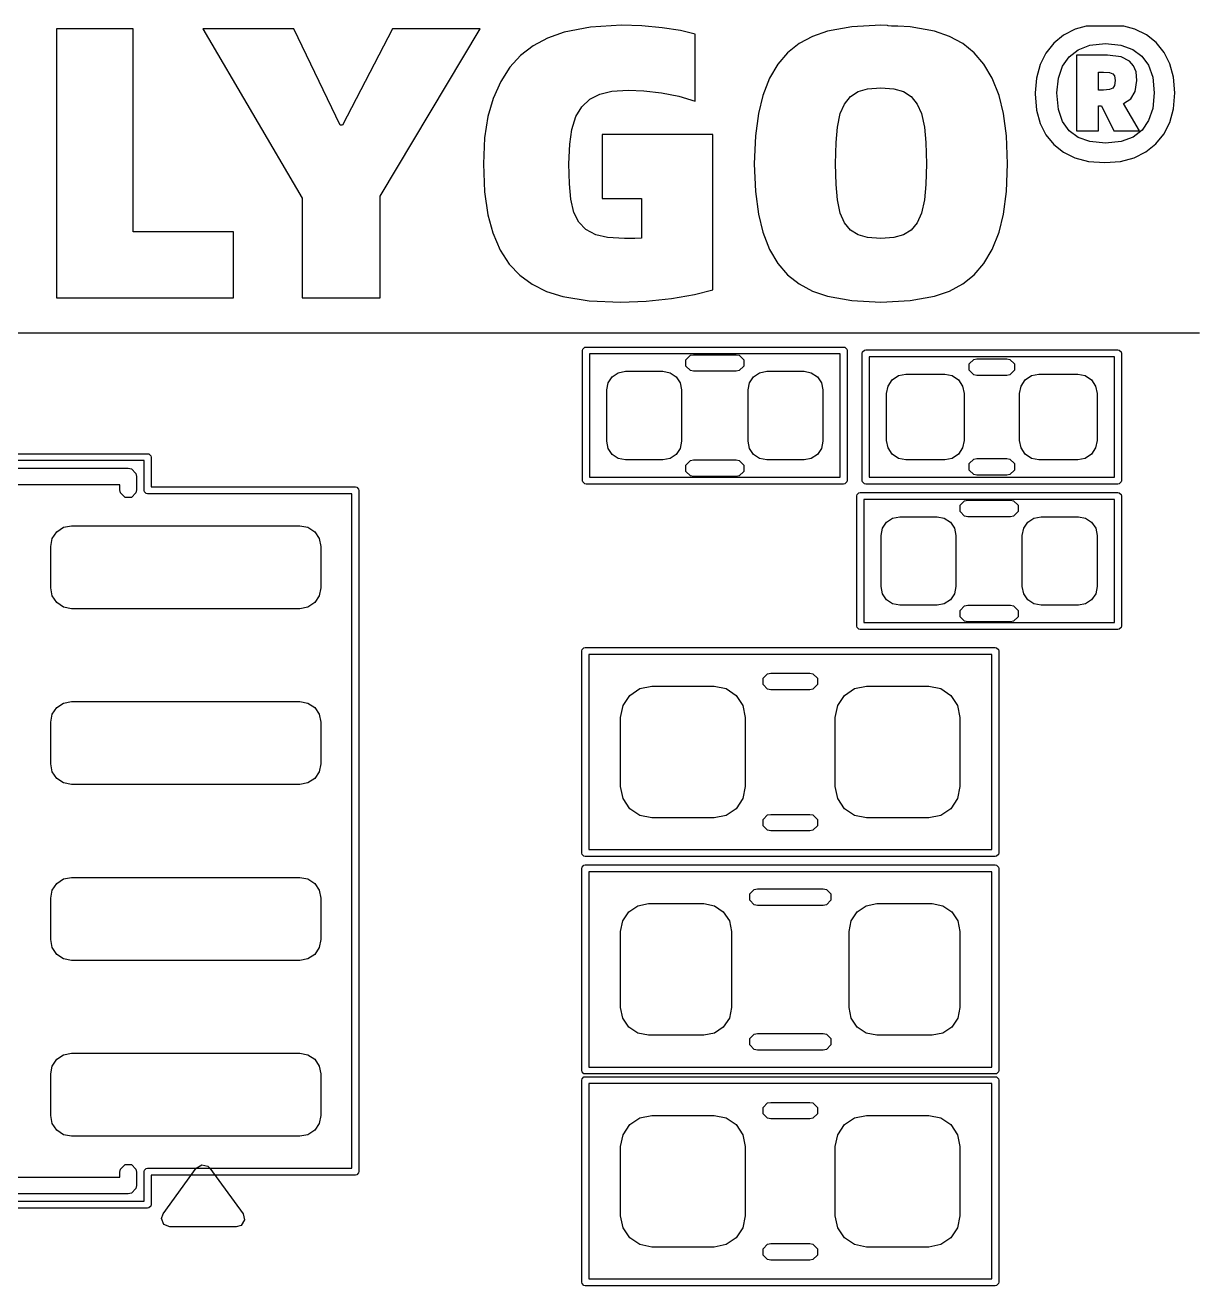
# Model space of a CAD drawing. Extents: x 99 to 187, y -188 to -32.
# Drawn here: x 144.41 to 152.86, y -141.38 to -132.28 of the extents above; entities that cross this region are included whole.
import ezdxf

# ---------------------------------------------------------------- set-up
doc = ezdxf.new("R2010")
doc.units = 0
doc.layers.add('BLACK', color=7, linetype='CONTINUOUS')

msp = doc.modelspace()

# ---------------------------------------------------------------- linework, layer by layer
at = {"layer": 'BLACK', "linetype": 'Continuous'}
for p, q in [((148.7168, -132.280425), (148.493495, -132.293653)), ((148.862491, -132.286043), (148.7168, -132.280425)), ((149.009647, -132.299965), (148.862491, -132.286043)), ((150.589532, -132.280425), (150.38038, -132.291865)), ((150.636833, -132.282999), (150.589532, -132.280425)), ((150.640602, -132.28456), (150.636833, -132.282999)), ((150.665378, -132.287), (150.640602, -132.28456)), ((150.710357, -132.287), (150.665378, -132.287)), ((150.800989, -132.291932), (150.710357, -132.287)), ((152.072068, -132.287), (151.991005, -132.308792)), ((152.343752, -132.287), (152.072068, -132.287)), ((152.422183, -132.30788), (152.343752, -132.287)), ((145.190788, -132.30778), (144.635868, -132.30778)), ((144.635868, -132.30778), (144.635868, -134.25)), ((145.190788, -133.773237), (145.190788, -132.30778)), ((146.351308, -132.30778), (145.693318, -132.30778)), ((145.693318, -132.30778), (146.410048, -133.530704)), ((146.684455, -133.001796), (146.351308, -132.30778)), ((147.062421, -132.30778), (146.701308, -133.001796)), ((146.972784, -133.513974), (147.695132, -132.30778)), ((147.695132, -132.30778), (147.062421, -132.30778)), ((148.183031, -132.372933), (148.078992, -132.428986)), ((148.302076, -132.330983), (148.183031, -132.372933)), ((148.493495, -132.293653), (148.302076, -132.330983)), ((149.142759, -132.319504), (149.009647, -132.299965)), ((149.249249, -132.344661), (149.142759, -132.319504)), ((149.249249, -132.82875), (149.249249, -132.344661)), ((150.094174, -132.36133), (149.99876, -132.413613)), ((150.203506, -132.3239), (150.094174, -132.36133)), ((150.38038, -132.291865), (150.203506, -132.3239)), ((150.976779, -132.3239), (150.800989, -132.291932)), ((151.085229, -132.361274), (150.976779, -132.3239)), ((151.18022, -132.41354), (151.085229, -132.361274)), ((151.907303, -132.351187), (151.836636, -132.409263)), ((151.991005, -132.308792), (151.907303, -132.351187)), ((152.50552, -132.349409), (152.422183, -132.30788)), ((152.576692, -132.406454), (152.50552, -132.349409)), ((148.078992, -132.428986), (147.988101, -132.499145)), ((149.99876, -132.413613), (149.915422, -132.480949)), ((151.26352, -132.480949), (151.18022, -132.41354)), ((151.836636, -132.409263), (151.779683, -132.481238)), ((151.947889, -132.50806), (152.012746, -132.457332)), ((152.012746, -132.457332), (152.097964, -132.425081)), ((152.097964, -132.425081), (152.209839, -132.413293)), ((152.209839, -132.413293), (152.322261, -132.424618)), ((152.322261, -132.424618), (152.408038, -132.455542)), ((152.408038, -132.455542), (152.473377, -132.503907)), ((152.634358, -132.477199), (152.576692, -132.406454)), ((147.988101, -132.499145), (147.910501, -132.58352)), ((149.845652, -132.56226), (149.785841, -132.663393)), ((149.915422, -132.480949), (149.845652, -132.56226)), ((151.333352, -132.562273), (151.26352, -132.480949)), ((151.393163, -132.663406), (151.333352, -132.562273)), ((151.779683, -132.481238), (151.738305, -132.564907)), ((151.900386, -132.576142), (151.947889, -132.50806)), ((152.224738, -132.496824), (152.000279, -132.496824)), ((152.000279, -132.496824), (152.000279, -132.750471)), ((152.322548, -132.508925), (152.224738, -132.496824)), ((152.384595, -132.540055), (152.322548, -132.508925)), ((152.412924, -132.572677), (152.384595, -132.540055)), ((152.473377, -132.503907), (152.521141, -132.56972)), ((152.676164, -132.559518), (152.634358, -132.477199)), ((152.702297, -132.655665), (152.676164, -132.559518)), ((147.910501, -132.58352), (147.844132, -132.685834)), ((151.738305, -132.564907), (151.712412, -132.662527)), ((151.870408, -132.661808), (151.900386, -132.576142)), ((152.160258, -132.750471), (152.160258, -132.619556)), ((152.160258, -132.619556), (152.196772, -132.619556)), ((152.196772, -132.619556), (152.240474, -132.62296)), ((152.240474, -132.62296), (152.262595, -132.630669)), ((152.262595, -132.630669), (152.27553, -132.646709)), ((152.27553, -132.646709), (152.280914, -132.680861)), ((152.431169, -132.618105), (152.412924, -132.572677)), ((152.437962, -132.680739), (152.431169, -132.618105)), ((152.521141, -132.56972), (152.551777, -132.656323)), ((147.844132, -132.685834), (147.789166, -132.808722)), ((149.785841, -132.663393), (149.736514, -132.787718)), ((150.42479, -132.760362), (150.492949, -132.741091)), ((150.492949, -132.741091), (150.588189, -132.73374)), ((150.588189, -132.73374), (150.683413, -132.741094)), ((150.683413, -132.741094), (150.751465, -132.760362)), ((151.442428, -132.787718), (151.393163, -132.663406)), ((151.712412, -132.662527), (151.703844, -132.77001)), ((151.859595, -132.77001), (151.870408, -132.661808)), ((152.262595, -132.735205), (152.240067, -132.745904)), ((152.275707, -132.7157), (152.262595, -132.735205)), ((152.280914, -132.680861), (152.275707, -132.7157)), ((152.425844, -132.759486), (152.437962, -132.680739)), ((152.551777, -132.656323), (152.563014, -132.77001)), ((152.711514, -132.768667), (152.702297, -132.655665)), ((147.789166, -132.808722), (147.751986, -132.93859)), ((148.42896, -132.868806), (148.486597, -132.814682)), ((148.486597, -132.814682), (148.560607, -132.777459)), ((148.560607, -132.777459), (148.647477, -132.757078)), ((148.647477, -132.757078), (148.765038, -132.749371)), ((148.765038, -132.749371), (148.878574, -132.754137)), ((148.878574, -132.754137), (149.004274, -132.769155)), ((149.004274, -132.769155), (149.129756, -132.79408)), ((149.129756, -132.79408), (149.249249, -132.82875)), ((149.736514, -132.787718), (149.704277, -132.918105)), ((150.325505, -132.849633), (150.368905, -132.795587)), ((150.368905, -132.795587), (150.42479, -132.760362)), ((150.751465, -132.760362), (150.807622, -132.795535)), ((150.807622, -132.795535), (150.852093, -132.849633)), ((151.47473, -132.91811), (151.442428, -132.787718)), ((151.703844, -132.77001), (151.703279, -132.777093)), ((151.703279, -132.777093), (151.712536, -132.893237)), ((151.870854, -132.88829), (151.859595, -132.77001)), ((152.000279, -132.750471), (152.000279, -133.043196)), ((152.196772, -132.750471), (152.160258, -132.750471)), ((152.240067, -132.745904), (152.196772, -132.750471)), ((152.339776, -132.845237), (152.393273, -132.811901)), ((152.393273, -132.811901), (152.425844, -132.759486)), ((152.563014, -132.77001), (152.552083, -132.881952)), ((152.702072, -132.884513), (152.711514, -132.768667)), ((148.387094, -132.938971), (148.42896, -132.868806)), ((149.704277, -132.918105), (149.682901, -133.080529)), ((150.275191, -133.017184), (150.296056, -132.918768)), ((150.296056, -132.918768), (150.325505, -132.849633)), ((150.852093, -132.849633), (150.882616, -132.918892)), ((150.882616, -132.918892), (150.90375, -133.017184)), ((151.496148, -133.080535), (151.47473, -132.91811)), ((151.712536, -132.893237), (151.738605, -132.990677)), ((151.901268, -132.976865), (151.870854, -132.88829)), ((152.160258, -133.043196), (152.160258, -132.861967)), ((152.160258, -132.861967), (152.182728, -132.861967)), ((152.182728, -132.861967), (152.269678, -133.043196)), ((152.455059, -133.043196), (152.339776, -132.845237)), ((152.552083, -132.881952), (152.521996, -132.969317)), ((152.675347, -132.98269), (152.702072, -132.884513)), ((146.701308, -133.001796), (146.684455, -133.001796)), ((147.751986, -132.93859), (147.727865, -133.094493)), ((148.357641, -133.033182), (148.387094, -132.938971)), ((150.265121, -133.128741), (150.275191, -133.017184)), ((150.90375, -133.017184), (150.913909, -133.128739)), ((151.738605, -132.990677), (151.779983, -133.072789)), ((151.948134, -133.042767), (151.901268, -132.976865)), ((152.521996, -132.969317), (152.47472, -133.037578)), ((152.632669, -133.066382), (152.675347, -132.98269)), ((147.727865, -133.094493), (147.71919, -133.280844)), ((148.34238, -133.139917), (148.357641, -133.033182)), ((149.376133, -133.069818), (148.576238, -133.069818)), ((148.576238, -133.069818), (148.576238, -133.530949)), ((149.376133, -134.19187), (149.376133, -133.069818)), ((149.682901, -133.080529), (149.675087, -133.280844)), ((151.503977, -133.280844), (151.496148, -133.080535)), ((151.779983, -133.072789), (151.836636, -133.142114)), ((152.012132, -133.090443), (151.948134, -133.042767)), ((152.000279, -133.043196), (152.160258, -133.043196)), ((152.097189, -133.121073), (152.012132, -133.090443)), ((152.269678, -133.043196), (152.455059, -133.043196)), ((152.409871, -133.088165), (152.323794, -133.120482)), ((152.47472, -133.037578), (152.409871, -133.088165)), ((152.573883, -133.137962), (152.632669, -133.066382)), ((148.336636, -133.280478), (148.34238, -133.139917)), ((150.26127, -133.281088), (150.265121, -133.128741)), ((150.913909, -133.128739), (150.917794, -133.281088)), ((151.836636, -133.142114), (151.906955, -133.197631)), ((151.906955, -133.197631), (151.990143, -133.238281)), ((152.209839, -133.132344), (152.097189, -133.121073)), ((152.323794, -133.120482), (152.209839, -133.132344)), ((152.417327, -133.237691), (152.501264, -133.195797)), ((152.501264, -133.195797), (152.573883, -133.137962)), ((147.71919, -133.280844), (147.727744, -133.484749)), ((148.340453, -133.426347), (148.336636, -133.280478)), ((149.675087, -133.280844), (149.675096, -133.281088)), ((149.675096, -133.281088), (149.682881, -133.481126)), ((150.265118, -133.430906), (150.26127, -133.281088)), ((150.917794, -133.281088), (150.913912, -133.430908)), ((151.496168, -133.48112), (151.503977, -133.280844)), ((151.990143, -133.238281), (152.088734, -133.263923)), ((152.088734, -133.263923), (152.206053, -133.273028)), ((152.206053, -133.273028), (152.319893, -133.26383)), ((152.319893, -133.26383), (152.417327, -133.237691)), ((148.350558, -133.536322), (148.340453, -133.426347)), ((150.275191, -133.54084), (150.265118, -133.430906)), ((150.913912, -133.430908), (150.90375, -133.54084)), ((146.410048, -133.530704), (146.410048, -134.25)), ((146.972784, -134.25), (146.972784, -133.513974)), ((147.727744, -133.484749), (147.751117, -133.649402)), ((148.372951, -133.633472), (148.350558, -133.536322)), ((148.576238, -133.530949), (148.860293, -133.530949)), ((148.860293, -133.530949), (148.860293, -133.817323)), ((149.682881, -133.481126), (149.70424, -133.644138)), ((150.296002, -133.637982), (150.275191, -133.54084)), ((150.90375, -133.54084), (150.882672, -133.637858)), ((151.474767, -133.644133), (151.496168, -133.48112)), ((147.751117, -133.649402), (147.786357, -133.781053)), ((148.407588, -133.703506), (148.372951, -133.633472)), ((149.70424, -133.644138), (149.736514, -133.775558)), ((150.325505, -133.707048), (150.296002, -133.637982)), ((150.882672, -133.637858), (150.852093, -133.707048)), ((151.442428, -133.775558), (151.474767, -133.644133)), ((148.459159, -133.757032), (148.407588, -133.703506)), ((150.368954, -133.760795), (150.325505, -133.707048)), ((150.852093, -133.707048), (150.807573, -133.760846)), ((145.913747, -133.773237), (145.190788, -133.773237)), ((145.913747, -134.25), (145.913747, -133.773237)), ((147.786357, -133.781053), (147.840022, -133.905557)), ((148.530198, -133.793387), (148.459159, -133.757032)), ((148.616044, -133.812676), (148.530198, -133.793387)), ((148.737683, -133.820132), (148.616044, -133.812676)), ((148.811566, -133.820132), (148.737683, -133.820132)), ((148.860293, -133.817323), (148.811566, -133.820132)), ((149.736514, -133.775558), (149.785966, -133.900818)), ((150.42479, -133.794975), (150.368954, -133.760795)), ((150.492852, -133.81317), (150.42479, -133.794975)), ((150.588189, -133.820132), (150.492852, -133.81317)), ((150.68351, -133.813167), (150.588189, -133.820132)), ((150.751465, -133.794975), (150.68351, -133.813167)), ((150.807573, -133.760846), (150.751465, -133.794975)), ((151.393037, -133.900805), (151.442428, -133.775558)), ((147.840022, -133.905557), (147.905099, -134.006261)), ((149.785966, -133.900818), (149.845794, -134.00191)), ((151.33321, -134.001897), (151.393037, -133.900805)), ((147.905099, -134.006261), (147.981263, -134.086601)), ((149.845794, -134.00191), (149.915422, -134.082449)), ((151.26352, -134.082449), (151.33321, -134.001897)), ((147.981263, -134.086601), (148.071024, -134.151815)), ((149.915422, -134.082449), (149.998654, -134.148839)), ((151.180325, -134.148911), (151.26352, -134.082449)), ((148.071024, -134.151815), (148.17407, -134.202748)), ((149.242899, -134.225331), (149.376133, -134.19187)), ((149.998654, -134.148839), (150.094068, -134.200615)), ((150.094068, -134.200615), (150.203506, -134.237909)), ((150.976779, -134.237909), (151.085335, -134.200671)), ((151.085335, -134.200671), (151.180325, -134.148911)), ((144.635868, -134.25), (145.913747, -134.25)), ((146.410048, -134.25), (146.972784, -134.25)), ((148.17407, -134.202748), (148.292428, -134.239253)), ((148.292428, -134.239253), (148.482951, -134.270136)), ((148.482951, -134.270136), (148.711671, -134.281263)), ((148.711671, -134.281263), (148.893876, -134.274302)), ((148.893876, -134.274302), (149.077547, -134.25464)), ((149.077547, -134.25464), (149.242899, -134.225331)), ((150.203506, -134.237909), (150.380374, -134.269855)), ((150.380374, -134.269855), (150.589532, -134.281263)), ((150.589532, -134.281263), (150.800995, -134.269788)), ((150.800995, -134.269788), (150.976779, -134.237909)), ((152.889457, -134.503485), (141.965356, -134.503485)), ((148.435, -134.63), (148.436903, -134.620433)), ((148.435, -135.57), (148.435, -134.63)), ((148.436903, -134.620433), (148.450433, -134.606903)), ((148.450433, -134.606903), (148.46, -134.605)), ((148.46, -134.605), (150.32, -134.605)), ((148.485, -134.655), (148.485, -135.545)), ((150.295, -134.655), (148.485, -134.655)), ((150.295, -135.545), (150.295, -134.655)), ((150.32, -134.605), (150.329567, -134.606903)), ((150.329567, -134.606903), (150.343097, -134.620433)), ((150.343097, -134.620433), (150.345, -134.63)), ((150.345, -134.63), (150.345, -135.57)), ((150.455, -134.65), (150.456903, -134.640433)), ((150.455, -135.57), (150.455, -134.65)), ((150.456903, -134.640433), (150.470433, -134.626903)), ((150.470433, -134.626903), (150.48, -134.625)), ((150.48, -134.625), (152.3, -134.625)), ((152.3, -134.625), (152.309567, -134.626903)), ((152.309567, -134.626903), (152.323097, -134.640433)), ((152.323097, -134.640433), (152.325, -134.65)), ((152.325, -134.65), (152.325, -135.57)), ((149.180926, -134.697039), (149.213398, -134.664567)), ((149.180926, -134.742961), (149.180926, -134.697039)), ((149.213398, -134.775433), (149.180926, -134.742961)), ((149.213398, -134.664567), (149.236359, -134.66)), ((149.236359, -134.66), (149.543641, -134.66)), ((149.543641, -134.66), (149.566602, -134.664567)), ((149.566602, -134.664567), (149.599074, -134.697039)), ((149.599074, -134.742961), (149.566602, -134.775433)), ((149.599074, -134.697039), (149.599074, -134.742961)), ((150.505, -134.675), (150.505, -135.545)), ((152.275, -134.675), (150.505, -134.675)), ((151.226731, -134.727039), (151.259203, -134.694567)), ((151.226731, -134.772961), (151.226731, -134.727039)), ((151.259203, -134.694567), (151.282164, -134.69)), ((151.282164, -134.69), (151.497836, -134.69)), ((151.497836, -134.69), (151.520797, -134.694567)), ((151.520797, -134.694567), (151.553269, -134.727039)), ((151.553269, -134.727039), (151.553269, -134.772961)), ((152.275, -135.545), (152.275, -134.675)), ((148.620276, -134.863338), (148.649541, -134.819541)), ((148.620276, -134.863338), (148.649541, -134.819541)), ((148.649541, -134.819541), (148.693338, -134.790276)), ((148.649541, -134.819541), (148.693338, -134.790276)), ((148.693338, -134.790276), (148.745, -134.78)), ((148.693338, -134.790276), (148.745, -134.78)), ((148.745, -134.78), (149.015, -134.78)), ((148.745, -134.78), (149.015, -134.78)), ((149.015, -134.78), (149.066662, -134.790276)), ((149.015, -134.78), (149.066662, -134.790276)), ((149.066662, -134.790276), (149.110459, -134.819541)), ((149.066662, -134.790276), (149.110459, -134.819541)), ((149.110459, -134.819541), (149.139724, -134.863338)), ((149.110459, -134.819541), (149.139724, -134.863338)), ((149.236359, -134.78), (149.213398, -134.775433)), ((149.543641, -134.78), (149.236359, -134.78)), ((149.566602, -134.775433), (149.543641, -134.78)), ((149.640276, -134.863338), (149.669541, -134.819541)), ((149.640276, -134.863338), (149.669541, -134.819541)), ((149.669541, -134.819541), (149.713338, -134.790276)), ((149.669541, -134.819541), (149.713338, -134.790276)), ((149.713338, -134.790276), (149.765, -134.78)), ((149.713338, -134.790276), (149.765, -134.78)), ((149.765, -134.78), (150.035, -134.78)), ((149.765, -134.78), (150.035, -134.78)), ((150.035, -134.78), (150.086662, -134.790276)), ((150.035, -134.78), (150.086662, -134.790276)), ((150.086662, -134.790276), (150.130459, -134.819541)), ((150.086662, -134.790276), (150.130459, -134.819541)), ((150.130459, -134.819541), (150.159724, -134.863338)), ((150.130459, -134.819541), (150.159724, -134.863338)), ((150.671005, -134.841005), (150.716424, -134.810657)), ((150.671005, -134.841005), (150.716424, -134.810657)), ((150.716424, -134.810657), (150.77, -134.8)), ((150.716424, -134.810657), (150.77, -134.8)), ((150.77, -134.8), (151.05, -134.8)), ((150.77, -134.8), (151.05, -134.8)), ((151.05, -134.8), (151.103576, -134.810657)), ((151.05, -134.8), (151.103576, -134.810657)), ((151.103576, -134.810657), (151.148995, -134.841005)), ((151.103576, -134.810657), (151.148995, -134.841005)), ((151.259203, -134.805433), (151.226731, -134.772961)), ((151.282164, -134.81), (151.259203, -134.805433)), ((151.497836, -134.81), (151.282164, -134.81)), ((151.520797, -134.805433), (151.497836, -134.81)), ((151.553269, -134.772961), (151.520797, -134.805433)), ((151.631005, -134.841005), (151.676424, -134.810657)), ((151.631005, -134.841005), (151.676424, -134.810657)), ((151.676424, -134.810657), (151.73, -134.8)), ((151.676424, -134.810657), (151.73, -134.8)), ((151.73, -134.8), (152.01, -134.8)), ((151.73, -134.8), (152.01, -134.8)), ((152.01, -134.8), (152.063576, -134.810657)), ((152.01, -134.8), (152.063576, -134.810657)), ((152.063576, -134.810657), (152.108995, -134.841005)), ((152.063576, -134.810657), (152.108995, -134.841005)), ((148.61, -134.915), (148.620276, -134.863338)), ((148.61, -134.915), (148.620276, -134.863338)), ((148.61, -135.285), (148.61, -134.915)), ((148.61, -135.285), (148.61, -134.915)), ((149.139724, -134.863338), (149.15, -134.915)), ((149.139724, -134.863338), (149.15, -134.915)), ((149.15, -134.915), (149.15, -135.285)), ((149.15, -134.915), (149.15, -135.285)), ((149.63, -134.915), (149.640276, -134.863338)), ((149.63, -134.915), (149.640276, -134.863338)), ((149.63, -135.285), (149.63, -134.915)), ((149.63, -135.285), (149.63, -134.915)), ((150.159724, -134.863338), (150.17, -134.915)), ((150.159724, -134.863338), (150.17, -134.915)), ((150.17, -134.915), (150.17, -135.285)), ((150.17, -134.915), (150.17, -135.285)), ((150.63, -134.94), (150.640657, -134.886424)), ((150.63, -134.94), (150.640657, -134.886424)), ((150.640657, -134.886424), (150.671005, -134.841005)), ((150.640657, -134.886424), (150.671005, -134.841005)), ((151.148995, -134.841005), (151.179343, -134.886424)), ((151.148995, -134.841005), (151.179343, -134.886424)), ((151.179343, -134.886424), (151.19, -134.94)), ((151.179343, -134.886424), (151.19, -134.94)), ((151.59, -134.94), (151.600657, -134.886424)), ((151.59, -134.94), (151.600657, -134.886424)), ((151.600657, -134.886424), (151.631005, -134.841005)), ((151.600657, -134.886424), (151.631005, -134.841005)), ((152.108995, -134.841005), (152.139343, -134.886424)), ((152.108995, -134.841005), (152.139343, -134.886424)), ((152.139343, -134.886424), (152.15, -134.94)), ((152.139343, -134.886424), (152.15, -134.94)), ((150.63, -135.28), (150.63, -134.94)), ((150.63, -135.28), (150.63, -134.94)), ((151.19, -134.94), (151.19, -135.28)), ((151.19, -134.94), (151.19, -135.28)), ((151.59, -135.28), (151.59, -134.94)), ((151.59, -135.28), (151.59, -134.94)), ((152.15, -134.94), (152.15, -135.28)), ((152.15, -134.94), (152.15, -135.28)), ((148.620276, -135.336662), (148.61, -135.285)), ((148.620276, -135.336662), (148.61, -135.285)), ((149.15, -135.285), (149.139724, -135.336662)), ((149.15, -135.285), (149.139724, -135.336662)), ((149.640276, -135.336662), (149.63, -135.285)), ((149.640276, -135.336662), (149.63, -135.285)), ((150.17, -135.285), (150.159724, -135.336662)), ((150.17, -135.285), (150.159724, -135.336662)), ((150.640657, -135.333576), (150.63, -135.28)), ((150.640657, -135.333576), (150.63, -135.28)), ((151.19, -135.28), (151.179343, -135.333576)), ((151.19, -135.28), (151.179343, -135.333576)), ((151.600657, -135.333576), (151.59, -135.28)), ((151.600657, -135.333576), (151.59, -135.28)), ((152.15, -135.28), (152.139343, -135.333576)), ((152.15, -135.28), (152.139343, -135.333576)), ((140.895, -135.375), (145.295, -135.375)), ((145.295, -135.375), (145.304567, -135.376903)), ((145.304567, -135.376903), (145.318097, -135.390433)), ((148.649541, -135.380459), (148.620276, -135.336662)), ((148.649541, -135.380459), (148.620276, -135.336662)), ((148.693338, -135.409724), (148.649541, -135.380459)), ((148.693338, -135.409724), (148.649541, -135.380459)), ((149.110459, -135.380459), (149.066662, -135.409724)), ((149.110459, -135.380459), (149.066662, -135.409724)), ((149.139724, -135.336662), (149.110459, -135.380459)), ((149.139724, -135.336662), (149.110459, -135.380459)), ((149.669541, -135.380459), (149.640276, -135.336662)), ((149.669541, -135.380459), (149.640276, -135.336662)), ((149.713338, -135.409724), (149.669541, -135.380459)), ((149.713338, -135.409724), (149.669541, -135.380459)), ((150.130459, -135.380459), (150.086662, -135.409724)), ((150.130459, -135.380459), (150.086662, -135.409724)), ((150.159724, -135.336662), (150.130459, -135.380459)), ((150.159724, -135.336662), (150.130459, -135.380459)), ((150.671005, -135.378995), (150.640657, -135.333576)), ((150.671005, -135.378995), (150.640657, -135.333576)), ((150.716424, -135.409343), (150.671005, -135.378995)), ((150.716424, -135.409343), (150.671005, -135.378995)), ((151.148995, -135.378995), (151.103576, -135.409343)), ((151.148995, -135.378995), (151.103576, -135.409343)), ((151.179343, -135.333576), (151.148995, -135.378995)), ((151.179343, -135.333576), (151.148995, -135.378995)), ((151.631005, -135.378995), (151.600657, -135.333576)), ((151.631005, -135.378995), (151.600657, -135.333576)), ((151.676424, -135.409343), (151.631005, -135.378995)), ((151.676424, -135.409343), (151.631005, -135.378995)), ((152.108995, -135.378995), (152.063576, -135.409343)), ((152.108995, -135.378995), (152.063576, -135.409343)), ((152.139343, -135.333576), (152.108995, -135.378995)), ((152.139343, -135.333576), (152.108995, -135.378995)), ((145.27, -135.425), (140.92, -135.425)), ((145.27, -135.64), (145.27, -135.425)), ((145.318097, -135.390433), (145.32, -135.4)), ((145.32, -135.4), (145.32, -135.615)), ((148.745, -135.42), (148.693338, -135.409724)), ((148.745, -135.42), (148.693338, -135.409724)), ((149.015, -135.42), (148.745, -135.42)), ((149.015, -135.42), (148.745, -135.42)), ((149.066662, -135.409724), (149.015, -135.42)), ((149.066662, -135.409724), (149.015, -135.42)), ((149.180926, -135.457039), (149.213398, -135.424567)), ((149.180926, -135.502961), (149.180926, -135.457039)), ((149.213398, -135.424567), (149.236359, -135.42)), ((149.236359, -135.42), (149.543641, -135.42)), ((149.543641, -135.42), (149.566602, -135.424567)), ((149.566602, -135.424567), (149.599074, -135.457039)), ((149.599074, -135.457039), (149.599074, -135.502961)), ((149.765, -135.42), (149.713338, -135.409724)), ((149.765, -135.42), (149.713338, -135.409724)), ((150.035, -135.42), (149.765, -135.42)), ((150.035, -135.42), (149.765, -135.42)), ((150.086662, -135.409724), (150.035, -135.42)), ((150.086662, -135.409724), (150.035, -135.42)), ((150.77, -135.42), (150.716424, -135.409343)), ((150.77, -135.42), (150.716424, -135.409343)), ((151.05, -135.42), (150.77, -135.42)), ((151.05, -135.42), (150.77, -135.42)), ((151.103576, -135.409343), (151.05, -135.42)), ((151.103576, -135.409343), (151.05, -135.42)), ((151.226731, -135.447039), (151.259203, -135.414567)), ((151.226731, -135.492961), (151.226731, -135.447039)), ((151.259203, -135.414567), (151.282164, -135.41)), ((151.282164, -135.41), (151.497836, -135.41)), ((151.497836, -135.41), (151.520797, -135.414567)), ((151.520797, -135.414567), (151.553269, -135.447039)), ((151.553269, -135.447039), (151.553269, -135.492961)), ((151.73, -135.42), (151.676424, -135.409343)), ((151.73, -135.42), (151.676424, -135.409343)), ((152.01, -135.42), (151.73, -135.42)), ((152.01, -135.42), (151.73, -135.42)), ((152.063576, -135.409343), (152.01, -135.42)), ((152.063576, -135.409343), (152.01, -135.42)), ((141.035, -135.48), (145.155, -135.48)), ((145.155, -135.48), (145.177961, -135.484567)), ((145.177961, -135.484567), (145.210433, -135.517039)), ((145.210433, -135.517039), (145.215, -135.54)), ((145.215, -135.54), (145.215, -135.635)), ((148.485, -135.545), (150.295, -135.545)), ((149.213398, -135.535433), (149.180926, -135.502961)), ((149.236359, -135.54), (149.213398, -135.535433)), ((149.543641, -135.54), (149.236359, -135.54)), ((149.566602, -135.535433), (149.543641, -135.54)), ((149.599074, -135.502961), (149.566602, -135.535433)), ((150.505, -135.545), (152.275, -135.545)), ((151.259203, -135.525433), (151.226731, -135.492961)), ((151.282164, -135.53), (151.259203, -135.525433)), ((151.497836, -135.53), (151.282164, -135.53)), ((151.520797, -135.525433), (151.497836, -135.53)), ((151.553269, -135.492961), (151.520797, -135.525433)), ((145.095, -135.6), (141.095, -135.6)), ((145.095, -135.635), (145.095, -135.6)), ((145.099567, -135.657961), (145.095, -135.635)), ((145.132039, -135.690433), (145.099567, -135.657961)), ((145.210433, -135.657961), (145.177961, -135.690433)), ((145.215, -135.635), (145.210433, -135.657961)), ((145.271903, -135.649567), (145.27, -135.64)), ((145.285433, -135.663097), (145.271903, -135.649567)), ((145.32, -135.615), (146.795, -135.615)), ((146.795, -135.615), (146.804567, -135.616903)), ((146.804567, -135.616903), (146.818097, -135.630433)), ((146.818097, -135.630433), (146.82, -135.64)), ((146.82, -135.64), (146.82, -140.56)), ((148.436903, -135.579567), (148.435, -135.57)), ((148.450433, -135.593097), (148.436903, -135.579567)), ((148.46, -135.595), (148.450433, -135.593097)), ((150.32, -135.595), (148.46, -135.595)), ((150.329567, -135.593097), (150.32, -135.595)), ((150.343097, -135.579567), (150.329567, -135.593097)), ((150.345, -135.57), (150.343097, -135.579567)), ((150.416903, -135.670433), (150.430433, -135.656903)), ((150.430433, -135.656903), (150.44, -135.655)), ((150.44, -135.655), (152.3, -135.655)), ((150.456903, -135.579567), (150.455, -135.57)), ((150.470433, -135.593097), (150.456903, -135.579567)), ((150.48, -135.595), (150.470433, -135.593097)), ((152.3, -135.595), (150.48, -135.595)), ((152.309567, -135.593097), (152.3, -135.595)), ((152.3, -135.655), (152.309567, -135.656903)), ((152.323097, -135.579567), (152.309567, -135.593097)), ((152.309567, -135.656903), (152.323097, -135.670433)), ((152.325, -135.57), (152.323097, -135.579567)), ((145.177961, -135.690433), (145.132039, -135.690433)), ((145.295, -135.665), (145.285433, -135.663097)), ((146.77, -135.665), (145.295, -135.665)), ((146.77, -140.535), (146.77, -135.665)), ((150.415, -135.68), (150.416903, -135.670433)), ((150.415, -136.62), (150.415, -135.68)), ((150.465, -135.705), (150.465, -136.595)), ((152.275, -135.705), (150.465, -135.705)), ((151.160926, -135.747039), (151.193398, -135.714567)), ((151.160926, -135.792961), (151.160926, -135.747039)), ((151.193398, -135.714567), (151.216359, -135.71)), ((151.216359, -135.71), (151.523641, -135.71)), ((151.523641, -135.71), (151.546602, -135.714567)), ((151.546602, -135.714567), (151.579074, -135.747039)), ((151.579074, -135.747039), (151.579074, -135.792961)), ((152.275, -136.595), (152.275, -135.705)), ((152.323097, -135.670433), (152.325, -135.68)), ((152.325, -135.68), (152.325, -136.62)), ((150.673338, -135.840276), (150.725, -135.83)), ((150.673338, -135.840276), (150.725, -135.83)), ((150.725, -135.83), (150.995, -135.83)), ((150.725, -135.83), (150.995, -135.83)), ((150.995, -135.83), (151.046662, -135.840276)), ((150.995, -135.83), (151.046662, -135.840276)), ((151.193398, -135.825433), (151.160926, -135.792961)), ((151.216359, -135.83), (151.193398, -135.825433)), ((151.523641, -135.83), (151.216359, -135.83)), ((151.546602, -135.825433), (151.523641, -135.83)), ((151.579074, -135.792961), (151.546602, -135.825433)), ((151.693338, -135.840276), (151.745, -135.83)), ((151.693338, -135.840276), (151.745, -135.83)), ((151.745, -135.83), (152.015, -135.83)), ((151.745, -135.83), (152.015, -135.83)), ((152.015, -135.83), (152.066662, -135.840276)), ((152.015, -135.83), (152.066662, -135.840276)), ((144.638934, -135.938934), (144.687597, -135.906418)), ((144.638934, -135.938934), (144.687597, -135.906418)), ((144.687597, -135.906418), (144.745, -135.895)), ((144.687597, -135.906418), (144.745, -135.895)), ((144.745, -135.895), (146.395, -135.895)), ((144.745, -135.895), (146.395, -135.895)), ((146.395, -135.895), (146.452403, -135.906418)), ((146.395, -135.895), (146.452403, -135.906418)), ((146.452403, -135.906418), (146.501066, -135.938934)), ((146.452403, -135.906418), (146.501066, -135.938934)), ((150.59, -135.965), (150.600276, -135.913338)), ((150.59, -135.965), (150.600276, -135.913338)), ((150.600276, -135.913338), (150.629541, -135.869541)), ((150.600276, -135.913338), (150.629541, -135.869541)), ((150.629541, -135.869541), (150.673338, -135.840276)), ((150.629541, -135.869541), (150.673338, -135.840276)), ((151.046662, -135.840276), (151.090459, -135.869541)), ((151.046662, -135.840276), (151.090459, -135.869541)), ((151.090459, -135.869541), (151.119724, -135.913338)), ((151.090459, -135.869541), (151.119724, -135.913338)), ((151.119724, -135.913338), (151.13, -135.965)), ((151.119724, -135.913338), (151.13, -135.965)), ((151.61, -135.965), (151.620276, -135.913338)), ((151.61, -135.965), (151.620276, -135.913338)), ((151.620276, -135.913338), (151.649541, -135.869541)), ((151.620276, -135.913338), (151.649541, -135.869541)), ((151.649541, -135.869541), (151.693338, -135.840276)), ((151.649541, -135.869541), (151.693338, -135.840276)), ((152.066662, -135.840276), (152.110459, -135.869541)), ((152.066662, -135.840276), (152.110459, -135.869541)), ((152.110459, -135.869541), (152.139724, -135.913338)), ((152.110459, -135.869541), (152.139724, -135.913338)), ((152.139724, -135.913338), (152.15, -135.965)), ((152.139724, -135.913338), (152.15, -135.965)), ((144.595, -136.045), (144.606418, -135.987597)), ((144.595, -136.045), (144.606418, -135.987597)), ((144.606418, -135.987597), (144.638934, -135.938934)), ((144.606418, -135.987597), (144.638934, -135.938934)), ((146.501066, -135.938934), (146.533582, -135.987597)), ((146.501066, -135.938934), (146.533582, -135.987597)), ((146.533582, -135.987597), (146.545, -136.045)), ((146.533582, -135.987597), (146.545, -136.045)), ((150.59, -136.335), (150.59, -135.965)), ((150.59, -136.335), (150.59, -135.965)), ((151.13, -135.965), (151.13, -136.335)), ((151.13, -135.965), (151.13, -136.335)), ((151.61, -136.335), (151.61, -135.965)), ((151.61, -136.335), (151.61, -135.965)), ((152.15, -135.965), (152.15, -136.335)), ((152.15, -135.965), (152.15, -136.335)), ((144.595, -136.345), (144.595, -136.045)), ((144.595, -136.345), (144.595, -136.045)), ((146.545, -136.045), (146.545, -136.345)), ((146.545, -136.045), (146.545, -136.345)), ((144.606418, -136.402403), (144.595, -136.345)), ((144.606418, -136.402403), (144.595, -136.345)), ((146.545, -136.345), (146.533582, -136.402403)), ((146.545, -136.345), (146.533582, -136.402403)), ((150.600276, -136.386662), (150.59, -136.335)), ((150.600276, -136.386662), (150.59, -136.335)), ((151.13, -136.335), (151.119724, -136.386662)), ((151.13, -136.335), (151.119724, -136.386662)), ((151.620276, -136.386662), (151.61, -136.335)), ((151.620276, -136.386662), (151.61, -136.335)), ((152.15, -136.335), (152.139724, -136.386662)), ((152.15, -136.335), (152.139724, -136.386662)), ((144.638934, -136.451066), (144.606418, -136.402403)), ((144.638934, -136.451066), (144.606418, -136.402403)), ((144.687597, -136.483582), (144.638934, -136.451066)), ((144.687597, -136.483582), (144.638934, -136.451066)), ((146.501066, -136.451066), (146.452403, -136.483582)), ((146.501066, -136.451066), (146.452403, -136.483582)), ((146.533582, -136.402403), (146.501066, -136.451066)), ((146.533582, -136.402403), (146.501066, -136.451066)), ((150.629541, -136.430459), (150.600276, -136.386662)), ((150.629541, -136.430459), (150.600276, -136.386662)), ((150.673338, -136.459724), (150.629541, -136.430459)), ((150.673338, -136.459724), (150.629541, -136.430459)), ((150.725, -136.47), (150.673338, -136.459724)), ((150.725, -136.47), (150.673338, -136.459724)), ((150.995, -136.47), (150.725, -136.47)), ((150.995, -136.47), (150.725, -136.47)), ((151.046662, -136.459724), (150.995, -136.47)), ((151.046662, -136.459724), (150.995, -136.47)), ((151.090459, -136.430459), (151.046662, -136.459724)), ((151.090459, -136.430459), (151.046662, -136.459724)), ((151.119724, -136.386662), (151.090459, -136.430459)), ((151.119724, -136.386662), (151.090459, -136.430459)), ((151.160926, -136.507039), (151.193398, -136.474567)), ((151.193398, -136.474567), (151.216359, -136.47)), ((151.216359, -136.47), (151.523641, -136.47)), ((151.523641, -136.47), (151.546602, -136.474567)), ((151.546602, -136.474567), (151.579074, -136.507039)), ((151.649541, -136.430459), (151.620276, -136.386662)), ((151.649541, -136.430459), (151.620276, -136.386662)), ((151.693338, -136.459724), (151.649541, -136.430459)), ((151.693338, -136.459724), (151.649541, -136.430459)), ((151.745, -136.47), (151.693338, -136.459724)), ((151.745, -136.47), (151.693338, -136.459724)), ((152.015, -136.47), (151.745, -136.47)), ((152.015, -136.47), (151.745, -136.47)), ((152.066662, -136.459724), (152.015, -136.47)), ((152.066662, -136.459724), (152.015, -136.47)), ((152.110459, -136.430459), (152.066662, -136.459724)), ((152.110459, -136.430459), (152.066662, -136.459724)), ((152.139724, -136.386662), (152.110459, -136.430459)), ((152.139724, -136.386662), (152.110459, -136.430459)), ((144.745, -136.495), (144.687597, -136.483582)), ((144.745, -136.495), (144.687597, -136.483582)), ((146.395, -136.495), (144.745, -136.495)), ((146.395, -136.495), (144.745, -136.495)), ((146.452403, -136.483582), (146.395, -136.495)), ((146.452403, -136.483582), (146.395, -136.495)), ((151.160926, -136.552961), (151.160926, -136.507039)), ((151.193398, -136.585433), (151.160926, -136.552961)), ((151.579074, -136.552961), (151.546602, -136.585433)), ((151.579074, -136.507039), (151.579074, -136.552961)), ((150.416903, -136.629567), (150.415, -136.62)), ((150.430433, -136.643097), (150.416903, -136.629567)), ((150.44, -136.645), (150.430433, -136.643097)), ((152.3, -136.645), (150.44, -136.645)), ((150.465, -136.595), (152.275, -136.595)), ((151.216359, -136.59), (151.193398, -136.585433)), ((151.523641, -136.59), (151.216359, -136.59)), ((151.546602, -136.585433), (151.523641, -136.59)), ((152.309567, -136.643097), (152.3, -136.645)), ((152.323097, -136.629567), (152.309567, -136.643097)), ((152.325, -136.62), (152.323097, -136.629567)), ((148.43, -136.8), (148.431903, -136.790433)), ((148.43, -138.26), (148.43, -136.8)), ((148.431903, -136.790433), (148.445433, -136.776903)), ((148.445433, -136.776903), (148.455, -136.775)), ((148.455, -136.775), (151.415, -136.775)), ((148.48, -136.825), (148.48, -138.235)), ((151.39, -136.825), (148.48, -136.825)), ((151.39, -138.235), (151.39, -136.825)), ((151.415, -136.775), (151.424567, -136.776903)), ((151.424567, -136.776903), (151.438097, -136.790433)), ((151.438097, -136.790433), (151.44, -136.8)), ((151.44, -136.8), (151.44, -138.26)), ((149.738987, -136.997039), (149.771459, -136.964567)), ((149.738987, -137.042961), (149.738987, -136.997039)), ((149.771459, -136.964567), (149.79442, -136.96)), ((149.79442, -136.96), (150.07558, -136.96)), ((150.07558, -136.96), (150.098541, -136.964567)), ((150.098541, -136.964567), (150.131013, -136.997039)), ((150.131013, -136.997039), (150.131013, -137.042961)), ((148.775901, -137.120901), (148.848896, -137.072127)), ((148.775901, -137.120901), (148.848896, -137.072127)), ((148.848896, -137.072127), (148.935, -137.055)), ((148.848896, -137.072127), (148.935, -137.055)), ((148.935, -137.055), (149.385, -137.055)), ((148.935, -137.055), (149.385, -137.055)), ((149.385, -137.055), (149.471104, -137.072127)), ((149.385, -137.055), (149.471104, -137.072127)), ((149.471104, -137.072127), (149.544099, -137.120901)), ((149.471104, -137.072127), (149.544099, -137.120901)), ((149.771459, -137.075433), (149.738987, -137.042961)), ((149.79442, -137.08), (149.771459, -137.075433)), ((150.07558, -137.08), (149.79442, -137.08)), ((150.098541, -137.075433), (150.07558, -137.08)), ((150.131013, -137.042961), (150.098541, -137.075433)), ((150.325901, -137.120901), (150.398896, -137.072127)), ((150.325901, -137.120901), (150.398896, -137.072127)), ((150.398896, -137.072127), (150.485, -137.055)), ((150.398896, -137.072127), (150.485, -137.055)), ((150.485, -137.055), (150.935, -137.055)), ((150.485, -137.055), (150.935, -137.055)), ((150.935, -137.055), (151.021104, -137.072127)), ((150.935, -137.055), (151.021104, -137.072127)), ((151.021104, -137.072127), (151.094099, -137.120901)), ((151.021104, -137.072127), (151.094099, -137.120901)), ((144.638934, -137.208934), (144.687597, -137.176418)), ((144.638934, -137.208934), (144.687597, -137.176418)), ((144.687597, -137.176418), (144.745, -137.165)), ((144.687597, -137.176418), (144.745, -137.165)), ((144.745, -137.165), (146.395, -137.165)), ((144.745, -137.165), (146.395, -137.165)), ((146.395, -137.165), (146.452403, -137.176418)), ((146.395, -137.165), (146.452403, -137.176418)), ((146.452403, -137.176418), (146.501066, -137.208934)), ((146.452403, -137.176418), (146.501066, -137.208934)), ((148.71, -137.28), (148.727127, -137.193896)), ((148.71, -137.28), (148.727127, -137.193896)), ((148.727127, -137.193896), (148.775901, -137.120901)), ((148.727127, -137.193896), (148.775901, -137.120901)), ((149.544099, -137.120901), (149.592873, -137.193896)), ((149.544099, -137.120901), (149.592873, -137.193896)), ((149.592873, -137.193896), (149.61, -137.28)), ((149.592873, -137.193896), (149.61, -137.28)), ((150.26, -137.28), (150.277127, -137.193896)), ((150.26, -137.28), (150.277127, -137.193896)), ((150.277127, -137.193896), (150.325901, -137.120901)), ((150.277127, -137.193896), (150.325901, -137.120901)), ((151.094099, -137.120901), (151.142873, -137.193896)), ((151.094099, -137.120901), (151.142873, -137.193896)), ((151.142873, -137.193896), (151.16, -137.28)), ((151.142873, -137.193896), (151.16, -137.28)), ((144.595, -137.315), (144.606418, -137.257597)), ((144.595, -137.315), (144.606418, -137.257597)), ((144.606418, -137.257597), (144.638934, -137.208934)), ((144.606418, -137.257597), (144.638934, -137.208934)), ((146.501066, -137.208934), (146.533582, -137.257597)), ((146.501066, -137.208934), (146.533582, -137.257597)), ((146.533582, -137.257597), (146.545, -137.315)), ((146.533582, -137.257597), (146.545, -137.315)), ((148.71, -137.78), (148.71, -137.28)), ((148.71, -137.78), (148.71, -137.28)), ((149.61, -137.28), (149.61, -137.78)), ((149.61, -137.28), (149.61, -137.78)), ((150.26, -137.78), (150.26, -137.28)), ((150.26, -137.78), (150.26, -137.28)), ((151.16, -137.28), (151.16, -137.78)), ((151.16, -137.28), (151.16, -137.78)), ((144.595, -137.615), (144.595, -137.315)), ((144.595, -137.615), (144.595, -137.315)), ((146.545, -137.315), (146.545, -137.615)), ((146.545, -137.315), (146.545, -137.615)), ((144.606418, -137.672403), (144.595, -137.615)), ((144.606418, -137.672403), (144.595, -137.615)), ((146.545, -137.615), (146.533582, -137.672403)), ((146.545, -137.615), (146.533582, -137.672403)), ((144.638934, -137.721066), (144.606418, -137.672403)), ((144.638934, -137.721066), (144.606418, -137.672403)), ((144.687597, -137.753582), (144.638934, -137.721066)), ((144.687597, -137.753582), (144.638934, -137.721066)), ((146.501066, -137.721066), (146.452403, -137.753582)), ((146.501066, -137.721066), (146.452403, -137.753582)), ((146.533582, -137.672403), (146.501066, -137.721066)), ((146.533582, -137.672403), (146.501066, -137.721066)), ((144.745, -137.765), (144.687597, -137.753582)), ((144.745, -137.765), (144.687597, -137.753582)), ((146.395, -137.765), (144.745, -137.765)), ((146.395, -137.765), (144.745, -137.765)), ((146.452403, -137.753582), (146.395, -137.765)), ((146.452403, -137.753582), (146.395, -137.765)), ((148.727127, -137.866104), (148.71, -137.78)), ((148.727127, -137.866104), (148.71, -137.78)), ((149.61, -137.78), (149.592873, -137.866104)), ((149.61, -137.78), (149.592873, -137.866104)), ((150.277127, -137.866104), (150.26, -137.78)), ((150.277127, -137.866104), (150.26, -137.78)), ((151.16, -137.78), (151.142873, -137.866104)), ((151.16, -137.78), (151.142873, -137.866104)), ((148.775901, -137.939099), (148.727127, -137.866104)), ((148.775901, -137.939099), (148.727127, -137.866104)), ((149.592873, -137.866104), (149.544099, -137.939099)), ((149.592873, -137.866104), (149.544099, -137.939099)), ((150.325901, -137.939099), (150.277127, -137.866104)), ((150.325901, -137.939099), (150.277127, -137.866104)), ((151.142873, -137.866104), (151.094099, -137.939099)), ((151.142873, -137.866104), (151.094099, -137.939099)), ((148.848896, -137.987873), (148.775901, -137.939099)), ((148.848896, -137.987873), (148.775901, -137.939099)), ((148.935, -138.005), (148.848896, -137.987873)), ((148.935, -138.005), (148.848896, -137.987873)), ((149.385, -138.005), (148.935, -138.005)), ((149.385, -138.005), (148.935, -138.005)), ((149.471104, -137.987873), (149.385, -138.005)), ((149.471104, -137.987873), (149.385, -138.005)), ((149.544099, -137.939099), (149.471104, -137.987873)), ((149.544099, -137.939099), (149.471104, -137.987873)), ((149.738987, -138.017039), (149.771459, -137.984567)), ((149.738987, -138.062961), (149.738987, -138.017039)), ((149.771459, -137.984567), (149.79442, -137.98)), ((149.79442, -137.98), (150.07558, -137.98)), ((150.07558, -137.98), (150.098541, -137.984567)), ((150.098541, -137.984567), (150.131013, -138.017039)), ((150.131013, -138.017039), (150.131013, -138.062961)), ((150.398896, -137.987873), (150.325901, -137.939099)), ((150.398896, -137.987873), (150.325901, -137.939099)), ((150.485, -138.005), (150.398896, -137.987873)), ((150.485, -138.005), (150.398896, -137.987873)), ((150.935, -138.005), (150.485, -138.005)), ((150.935, -138.005), (150.485, -138.005)), ((151.021104, -137.987873), (150.935, -138.005)), ((151.021104, -137.987873), (150.935, -138.005)), ((151.094099, -137.939099), (151.021104, -137.987873)), ((151.094099, -137.939099), (151.021104, -137.987873)), ((149.771459, -138.095433), (149.738987, -138.062961)), ((149.79442, -138.1), (149.771459, -138.095433)), ((150.07558, -138.1), (149.79442, -138.1)), ((150.098541, -138.095433), (150.07558, -138.1)), ((150.131013, -138.062961), (150.098541, -138.095433)), ((148.431903, -138.269567), (148.43, -138.26)), ((148.445433, -138.283097), (148.431903, -138.269567)), ((148.455, -138.285), (148.445433, -138.283097)), ((151.415, -138.285), (148.455, -138.285)), ((148.48, -138.235), (151.39, -138.235)), ((151.424567, -138.283097), (151.415, -138.285)), ((151.438097, -138.269567), (151.424567, -138.283097)), ((151.44, -138.26), (151.438097, -138.269567)), ((148.43, -138.37), (148.431903, -138.360433)), ((148.43, -139.83), (148.43, -138.37)), ((148.431903, -138.360433), (148.445433, -138.346903)), ((148.445433, -138.346903), (148.455, -138.345)), ((148.455, -138.345), (151.415, -138.345)), ((151.415, -138.345), (151.424567, -138.346903)), ((151.424567, -138.346903), (151.438097, -138.360433)), ((151.438097, -138.360433), (151.44, -138.37)), ((151.44, -138.37), (151.44, -139.83)), ((144.606418, -138.527597), (144.638934, -138.478934)), ((144.606418, -138.527597), (144.638934, -138.478934)), ((144.638934, -138.478934), (144.687597, -138.446418)), ((144.638934, -138.478934), (144.687597, -138.446418)), ((144.687597, -138.446418), (144.745, -138.435)), ((144.687597, -138.446418), (144.745, -138.435)), ((144.745, -138.435), (146.395, -138.435)), ((144.745, -138.435), (146.395, -138.435)), ((146.395, -138.435), (146.452403, -138.446418)), ((146.395, -138.435), (146.452403, -138.446418)), ((146.452403, -138.446418), (146.501066, -138.478934)), ((146.452403, -138.446418), (146.501066, -138.478934)), ((146.501066, -138.478934), (146.533582, -138.527597)), ((146.501066, -138.478934), (146.533582, -138.527597)), ((148.48, -138.395), (148.48, -139.805)), ((151.39, -138.395), (148.48, -138.395)), ((151.39, -139.805), (151.39, -138.395)), ((144.595, -138.585), (144.606418, -138.527597)), ((144.595, -138.585), (144.606418, -138.527597)), ((146.533582, -138.527597), (146.545, -138.585)), ((146.533582, -138.527597), (146.545, -138.585)), ((149.642309, -138.554539), (149.674781, -138.522067)), ((149.642309, -138.600461), (149.642309, -138.554539)), ((149.674781, -138.522067), (149.697742, -138.5175)), ((149.697742, -138.5175), (150.172258, -138.5175)), ((150.172258, -138.5175), (150.195219, -138.522067)), ((150.195219, -138.522067), (150.227691, -138.554539)), ((150.227691, -138.554539), (150.227691, -138.600461)), ((144.595, -138.885), (144.595, -138.585)), ((144.595, -138.885), (144.595, -138.585)), ((146.545, -138.585), (146.545, -138.885)), ((146.545, -138.585), (146.545, -138.885)), ((148.768579, -138.683579), (148.833463, -138.640224)), ((148.768579, -138.683579), (148.833463, -138.640224)), ((148.833463, -138.640224), (148.91, -138.625)), ((148.833463, -138.640224), (148.91, -138.625)), ((148.91, -138.625), (149.31, -138.625)), ((148.91, -138.625), (149.31, -138.625)), ((149.31, -138.625), (149.386537, -138.640224)), ((149.31, -138.625), (149.386537, -138.640224)), ((149.386537, -138.640224), (149.451421, -138.683579)), ((149.386537, -138.640224), (149.451421, -138.683579)), ((149.674781, -138.632933), (149.642309, -138.600461)), ((149.697742, -138.6375), (149.674781, -138.632933)), ((150.172258, -138.6375), (149.697742, -138.6375)), ((150.195219, -138.632933), (150.172258, -138.6375)), ((150.227691, -138.600461), (150.195219, -138.632933)), ((150.418579, -138.683579), (150.483463, -138.640224)), ((150.418579, -138.683579), (150.483463, -138.640224)), ((150.483463, -138.640224), (150.56, -138.625)), ((150.483463, -138.640224), (150.56, -138.625)), ((150.56, -138.625), (150.96, -138.625)), ((150.56, -138.625), (150.96, -138.625)), ((150.96, -138.625), (151.036537, -138.640224)), ((150.96, -138.625), (151.036537, -138.640224)), ((151.036537, -138.640224), (151.101421, -138.683579)), ((151.036537, -138.640224), (151.101421, -138.683579)), ((148.71, -138.825), (148.725224, -138.748463)), ((148.71, -138.825), (148.725224, -138.748463)), ((148.725224, -138.748463), (148.768579, -138.683579)), ((148.725224, -138.748463), (148.768579, -138.683579)), ((149.451421, -138.683579), (149.494776, -138.748463)), ((149.451421, -138.683579), (149.494776, -138.748463)), ((149.494776, -138.748463), (149.51, -138.825)), ((149.494776, -138.748463), (149.51, -138.825)), ((150.36, -138.825), (150.375224, -138.748463)), ((150.36, -138.825), (150.375224, -138.748463)), ((150.375224, -138.748463), (150.418579, -138.683579)), ((150.375224, -138.748463), (150.418579, -138.683579)), ((151.101421, -138.683579), (151.144776, -138.748463)), ((151.101421, -138.683579), (151.144776, -138.748463)), ((151.144776, -138.748463), (151.16, -138.825)), ((151.144776, -138.748463), (151.16, -138.825)), ((148.71, -139.375), (148.71, -138.825)), ((148.71, -139.375), (148.71, -138.825)), ((149.51, -138.825), (149.51, -139.375)), ((149.51, -138.825), (149.51, -139.375)), ((150.36, -139.375), (150.36, -138.825)), ((150.36, -139.375), (150.36, -138.825)), ((151.16, -138.825), (151.16, -139.375)), ((151.16, -138.825), (151.16, -139.375)), ((144.606418, -138.942403), (144.595, -138.885)), ((144.606418, -138.942403), (144.595, -138.885)), ((146.545, -138.885), (146.533582, -138.942403)), ((146.545, -138.885), (146.533582, -138.942403)), ((144.638934, -138.991066), (144.606418, -138.942403)), ((144.638934, -138.991066), (144.606418, -138.942403)), ((144.687597, -139.023582), (144.638934, -138.991066)), ((144.687597, -139.023582), (144.638934, -138.991066)), ((144.745, -139.035), (144.687597, -139.023582)), ((144.745, -139.035), (144.687597, -139.023582)), ((146.452403, -139.023582), (146.395, -139.035)), ((146.452403, -139.023582), (146.395, -139.035)), ((146.501066, -138.991066), (146.452403, -139.023582)), ((146.501066, -138.991066), (146.452403, -139.023582)), ((146.533582, -138.942403), (146.501066, -138.991066)), ((146.533582, -138.942403), (146.501066, -138.991066)), ((146.395, -139.035), (144.745, -139.035)), ((146.395, -139.035), (144.745, -139.035)), ((148.725224, -139.451537), (148.71, -139.375)), ((148.725224, -139.451537), (148.71, -139.375)), ((149.51, -139.375), (149.494776, -139.451537)), ((149.51, -139.375), (149.494776, -139.451537)), ((150.375224, -139.451537), (150.36, -139.375)), ((150.375224, -139.451537), (150.36, -139.375)), ((151.16, -139.375), (151.144776, -139.451537)), ((151.16, -139.375), (151.144776, -139.451537)), ((148.768579, -139.516421), (148.725224, -139.451537)), ((148.768579, -139.516421), (148.725224, -139.451537)), ((149.494776, -139.451537), (149.451421, -139.516421)), ((149.494776, -139.451537), (149.451421, -139.516421)), ((150.418579, -139.516421), (150.375224, -139.451537)), ((150.418579, -139.516421), (150.375224, -139.451537)), ((151.144776, -139.451537), (151.101421, -139.516421)), ((151.144776, -139.451537), (151.101421, -139.516421)), ((148.833463, -139.559776), (148.768579, -139.516421)), ((148.833463, -139.559776), (148.768579, -139.516421)), ((148.91, -139.575), (148.833463, -139.559776)), ((148.91, -139.575), (148.833463, -139.559776)), ((149.386537, -139.559776), (149.31, -139.575)), ((149.386537, -139.559776), (149.31, -139.575)), ((149.451421, -139.516421), (149.386537, -139.559776)), ((149.451421, -139.516421), (149.386537, -139.559776)), ((149.642309, -139.599539), (149.674781, -139.567067)), ((149.674781, -139.567067), (149.697742, -139.5625)), ((149.697742, -139.5625), (150.172258, -139.5625)), ((150.172258, -139.5625), (150.195219, -139.567067)), ((150.195219, -139.567067), (150.227691, -139.599539)), ((150.483463, -139.559776), (150.418579, -139.516421)), ((150.483463, -139.559776), (150.418579, -139.516421)), ((150.56, -139.575), (150.483463, -139.559776)), ((150.56, -139.575), (150.483463, -139.559776)), ((151.036537, -139.559776), (150.96, -139.575)), ((151.036537, -139.559776), (150.96, -139.575)), ((151.101421, -139.516421), (151.036537, -139.559776)), ((151.101421, -139.516421), (151.036537, -139.559776)), ((149.31, -139.575), (148.91, -139.575)), ((149.31, -139.575), (148.91, -139.575)), ((149.642309, -139.645461), (149.642309, -139.599539)), ((149.674781, -139.677933), (149.642309, -139.645461)), ((150.227691, -139.645461), (150.195219, -139.677933)), ((150.227691, -139.599539), (150.227691, -139.645461)), ((150.96, -139.575), (150.56, -139.575)), ((150.96, -139.575), (150.56, -139.575)), ((144.606418, -139.797597), (144.638934, -139.748934)), ((144.606418, -139.797597), (144.638934, -139.748934)), ((144.638934, -139.748934), (144.687597, -139.716418)), ((144.638934, -139.748934), (144.687597, -139.716418)), ((144.687597, -139.716418), (144.745, -139.705)), ((144.687597, -139.716418), (144.745, -139.705)), ((144.745, -139.705), (146.395, -139.705)), ((144.745, -139.705), (146.395, -139.705)), ((146.395, -139.705), (146.452403, -139.716418)), ((146.395, -139.705), (146.452403, -139.716418)), ((146.452403, -139.716418), (146.501066, -139.748934)), ((146.452403, -139.716418), (146.501066, -139.748934)), ((146.501066, -139.748934), (146.533582, -139.797597)), ((146.501066, -139.748934), (146.533582, -139.797597)), ((149.697742, -139.6825), (149.674781, -139.677933)), ((150.172258, -139.6825), (149.697742, -139.6825)), ((150.195219, -139.677933), (150.172258, -139.6825)), ((144.595, -139.855), (144.606418, -139.797597)), ((144.595, -139.855), (144.606418, -139.797597)), ((146.533582, -139.797597), (146.545, -139.855)), ((146.533582, -139.797597), (146.545, -139.855)), ((148.431903, -139.839567), (148.43, -139.83)), ((148.445433, -139.853097), (148.431903, -139.839567)), ((148.48, -139.805), (151.39, -139.805)), ((151.438097, -139.839567), (151.424567, -139.853097)), ((151.44, -139.83), (151.438097, -139.839567)), ((144.595, -140.155), (144.595, -139.855)), ((144.595, -140.155), (144.595, -139.855)), ((146.545, -139.855), (146.545, -140.155)), ((146.545, -139.855), (146.545, -140.155)), ((148.43, -139.9), (148.431903, -139.890433)), ((148.43, -141.36), (148.43, -139.9)), ((148.431903, -139.890433), (148.445433, -139.876903)), ((148.455, -139.855), (148.445433, -139.853097)), ((148.445433, -139.876903), (148.455, -139.875)), ((151.415, -139.855), (148.455, -139.855)), ((148.455, -139.875), (151.415, -139.875)), ((148.48, -139.925), (148.48, -141.335)), ((151.39, -139.925), (148.48, -139.925)), ((151.39, -141.335), (151.39, -139.925)), ((151.424567, -139.853097), (151.415, -139.855)), ((151.415, -139.875), (151.424567, -139.876903)), ((151.424567, -139.876903), (151.438097, -139.890433)), ((151.438097, -139.890433), (151.44, -139.9)), ((151.44, -139.9), (151.44, -141.36)), ((149.738987, -140.097039), (149.771459, -140.064567)), ((149.738987, -140.142961), (149.738987, -140.097039)), ((149.771459, -140.064567), (149.79442, -140.06)), ((149.79442, -140.06), (150.07558, -140.06)), ((150.07558, -140.06), (150.098541, -140.064567)), ((150.098541, -140.064567), (150.131013, -140.097039)), ((150.131013, -140.097039), (150.131013, -140.142961)), ((144.606418, -140.212403), (144.595, -140.155)), ((144.606418, -140.212403), (144.595, -140.155)), ((146.545, -140.155), (146.533582, -140.212403)), ((146.545, -140.155), (146.533582, -140.212403)), ((148.775901, -140.220901), (148.848896, -140.172127)), ((148.775901, -140.220901), (148.848896, -140.172127)), ((148.848896, -140.172127), (148.935, -140.155)), ((148.848896, -140.172127), (148.935, -140.155)), ((148.935, -140.155), (149.385, -140.155)), ((148.935, -140.155), (149.385, -140.155)), ((149.385, -140.155), (149.471104, -140.172127)), ((149.385, -140.155), (149.471104, -140.172127)), ((149.471104, -140.172127), (149.544099, -140.220901)), ((149.471104, -140.172127), (149.544099, -140.220901)), ((149.771459, -140.175433), (149.738987, -140.142961)), ((149.79442, -140.18), (149.771459, -140.175433)), ((150.07558, -140.18), (149.79442, -140.18)), ((150.098541, -140.175433), (150.07558, -140.18)), ((150.131013, -140.142961), (150.098541, -140.175433)), ((150.325901, -140.220901), (150.398896, -140.172127)), ((150.325901, -140.220901), (150.398896, -140.172127)), ((150.398896, -140.172127), (150.485, -140.155)), ((150.398896, -140.172127), (150.485, -140.155)), ((150.485, -140.155), (150.935, -140.155)), ((150.485, -140.155), (150.935, -140.155)), ((150.935, -140.155), (151.021104, -140.172127)), ((150.935, -140.155), (151.021104, -140.172127)), ((151.021104, -140.172127), (151.094099, -140.220901)), ((151.021104, -140.172127), (151.094099, -140.220901)), ((144.638934, -140.261066), (144.606418, -140.212403)), ((144.638934, -140.261066), (144.606418, -140.212403)), ((144.687597, -140.293582), (144.638934, -140.261066)), ((144.687597, -140.293582), (144.638934, -140.261066)), ((144.745, -140.305), (144.687597, -140.293582)), ((144.745, -140.305), (144.687597, -140.293582)), ((146.452403, -140.293582), (146.395, -140.305)), ((146.452403, -140.293582), (146.395, -140.305)), ((146.501066, -140.261066), (146.452403, -140.293582)), ((146.501066, -140.261066), (146.452403, -140.293582)), ((146.533582, -140.212403), (146.501066, -140.261066)), ((146.533582, -140.212403), (146.501066, -140.261066)), ((148.71, -140.38), (148.727127, -140.293896)), ((148.71, -140.38), (148.727127, -140.293896)), ((148.727127, -140.293896), (148.775901, -140.220901)), ((148.727127, -140.293896), (148.775901, -140.220901)), ((149.544099, -140.220901), (149.592873, -140.293896)), ((149.544099, -140.220901), (149.592873, -140.293896)), ((149.592873, -140.293896), (149.61, -140.38)), ((149.592873, -140.293896), (149.61, -140.38)), ((150.26, -140.38), (150.277127, -140.293896)), ((150.26, -140.38), (150.277127, -140.293896)), ((150.277127, -140.293896), (150.325901, -140.220901)), ((150.277127, -140.293896), (150.325901, -140.220901)), ((151.094099, -140.220901), (151.142873, -140.293896)), ((151.094099, -140.220901), (151.142873, -140.293896)), ((151.142873, -140.293896), (151.16, -140.38)), ((151.142873, -140.293896), (151.16, -140.38)), ((146.395, -140.305), (144.745, -140.305)), ((146.395, -140.305), (144.745, -140.305)), ((148.71, -140.88), (148.71, -140.38)), ((148.71, -140.88), (148.71, -140.38)), ((149.61, -140.38), (149.61, -140.88)), ((149.61, -140.38), (149.61, -140.88)), ((150.26, -140.88), (150.26, -140.38)), ((150.26, -140.88), (150.26, -140.38)), ((151.16, -140.38), (151.16, -140.88)), ((151.16, -140.38), (151.16, -140.88)), ((145.095, -140.565), (145.099567, -140.542039)), ((145.095, -140.6), (145.095, -140.565)), ((145.099567, -140.542039), (145.132039, -140.509567)), ((145.132039, -140.509567), (145.177961, -140.509567)), ((145.177961, -140.509567), (145.210433, -140.542039)), ((145.210433, -140.542039), (145.215, -140.565)), ((145.215, -140.565), (145.215, -140.66)), ((145.27, -140.56), (145.271903, -140.550433)), ((145.27, -140.775), (145.27, -140.56)), ((145.271903, -140.550433), (145.285433, -140.536903)), ((145.285433, -140.536903), (145.295, -140.535)), ((145.295, -140.535), (146.77, -140.535)), ((145.406476, -140.86471), (145.646476, -140.53471)), ((145.646476, -140.53471), (145.685642, -140.510734)), ((145.685642, -140.510734), (145.73029, -140.521476)), ((145.73029, -140.521476), (145.743524, -140.53471)), ((145.743524, -140.53471), (145.983524, -140.86471)), ((146.818097, -140.569567), (146.804567, -140.583097)), ((146.82, -140.56), (146.818097, -140.569567)), ((141.095, -140.6), (145.095, -140.6)), ((145.215, -140.66), (145.210433, -140.682961)), ((146.795, -140.585), (145.32, -140.585)), ((145.32, -140.585), (145.32, -140.8)), ((146.804567, -140.583097), (146.795, -140.585)), ((145.155, -140.72), (141.035, -140.72)), ((145.177961, -140.715433), (145.155, -140.72)), ((145.210433, -140.682961), (145.177961, -140.715433)), ((145.295, -140.825), (140.895, -140.825)), ((140.92, -140.775), (145.27, -140.775)), ((145.304567, -140.823097), (145.295, -140.825)), ((145.318097, -140.809567), (145.304567, -140.823097)), ((145.32, -140.8), (145.318097, -140.809567)), ((145.395, -140.9), (145.406476, -140.86471)), ((145.412574, -140.942426), (145.395, -140.9)), ((145.994266, -140.909358), (145.97029, -140.948524)), ((145.983524, -140.86471), (145.994266, -140.909358)), ((148.727127, -140.966104), (148.71, -140.88)), ((148.727127, -140.966104), (148.71, -140.88)), ((149.61, -140.88), (149.592873, -140.966104)), ((149.61, -140.88), (149.592873, -140.966104)), ((150.277127, -140.966104), (150.26, -140.88)), ((150.277127, -140.966104), (150.26, -140.88)), ((151.16, -140.88), (151.142873, -140.966104)), ((151.16, -140.88), (151.142873, -140.966104)), ((145.455, -140.96), (145.412574, -140.942426)), ((145.935, -140.96), (145.455, -140.96)), ((145.97029, -140.948524), (145.935, -140.96)), ((148.775901, -141.039099), (148.727127, -140.966104)), ((148.775901, -141.039099), (148.727127, -140.966104)), ((149.592873, -140.966104), (149.544099, -141.039099)), ((149.592873, -140.966104), (149.544099, -141.039099)), ((150.325901, -141.039099), (150.277127, -140.966104)), ((150.325901, -141.039099), (150.277127, -140.966104)), ((151.142873, -140.966104), (151.094099, -141.039099)), ((151.142873, -140.966104), (151.094099, -141.039099)), ((148.848896, -141.087873), (148.775901, -141.039099)), ((148.848896, -141.087873), (148.775901, -141.039099)), ((148.935, -141.105), (148.848896, -141.087873)), ((148.935, -141.105), (148.848896, -141.087873)), ((149.385, -141.105), (148.935, -141.105)), ((149.385, -141.105), (148.935, -141.105)), ((149.471104, -141.087873), (149.385, -141.105)), ((149.471104, -141.087873), (149.385, -141.105)), ((149.544099, -141.039099), (149.471104, -141.087873)), ((149.544099, -141.039099), (149.471104, -141.087873)), ((149.738987, -141.117039), (149.771459, -141.084567)), ((149.738987, -141.162961), (149.738987, -141.117039)), ((149.771459, -141.084567), (149.79442, -141.08)), ((149.79442, -141.08), (150.07558, -141.08)), ((150.07558, -141.08), (150.098541, -141.084567)), ((150.098541, -141.084567), (150.131013, -141.117039)), ((150.131013, -141.117039), (150.131013, -141.162961)), ((150.398896, -141.087873), (150.325901, -141.039099)), ((150.398896, -141.087873), (150.325901, -141.039099)), ((150.485, -141.105), (150.398896, -141.087873)), ((150.485, -141.105), (150.398896, -141.087873)), ((150.935, -141.105), (150.485, -141.105)), ((150.935, -141.105), (150.485, -141.105)), ((151.021104, -141.087873), (150.935, -141.105)), ((151.021104, -141.087873), (150.935, -141.105)), ((151.094099, -141.039099), (151.021104, -141.087873)), ((151.094099, -141.039099), (151.021104, -141.087873)), ((149.771459, -141.195433), (149.738987, -141.162961)), ((149.79442, -141.2), (149.771459, -141.195433)), ((150.07558, -141.2), (149.79442, -141.2)), ((150.098541, -141.195433), (150.07558, -141.2)), ((150.131013, -141.162961), (150.098541, -141.195433)), ((148.431903, -141.369567), (148.43, -141.36)), ((148.445433, -141.383097), (148.431903, -141.369567)), ((148.455, -141.385), (148.445433, -141.383097)), ((151.415, -141.385), (148.455, -141.385)), ((148.48, -141.335), (151.39, -141.335)), ((151.424567, -141.383097), (151.415, -141.385)), ((151.438097, -141.369567), (151.424567, -141.383097)), ((151.44, -141.36), (151.438097, -141.369567))]:
    msp.add_line(p, q, dxfattribs=at)

doc.saveas('drawing.dxf')
